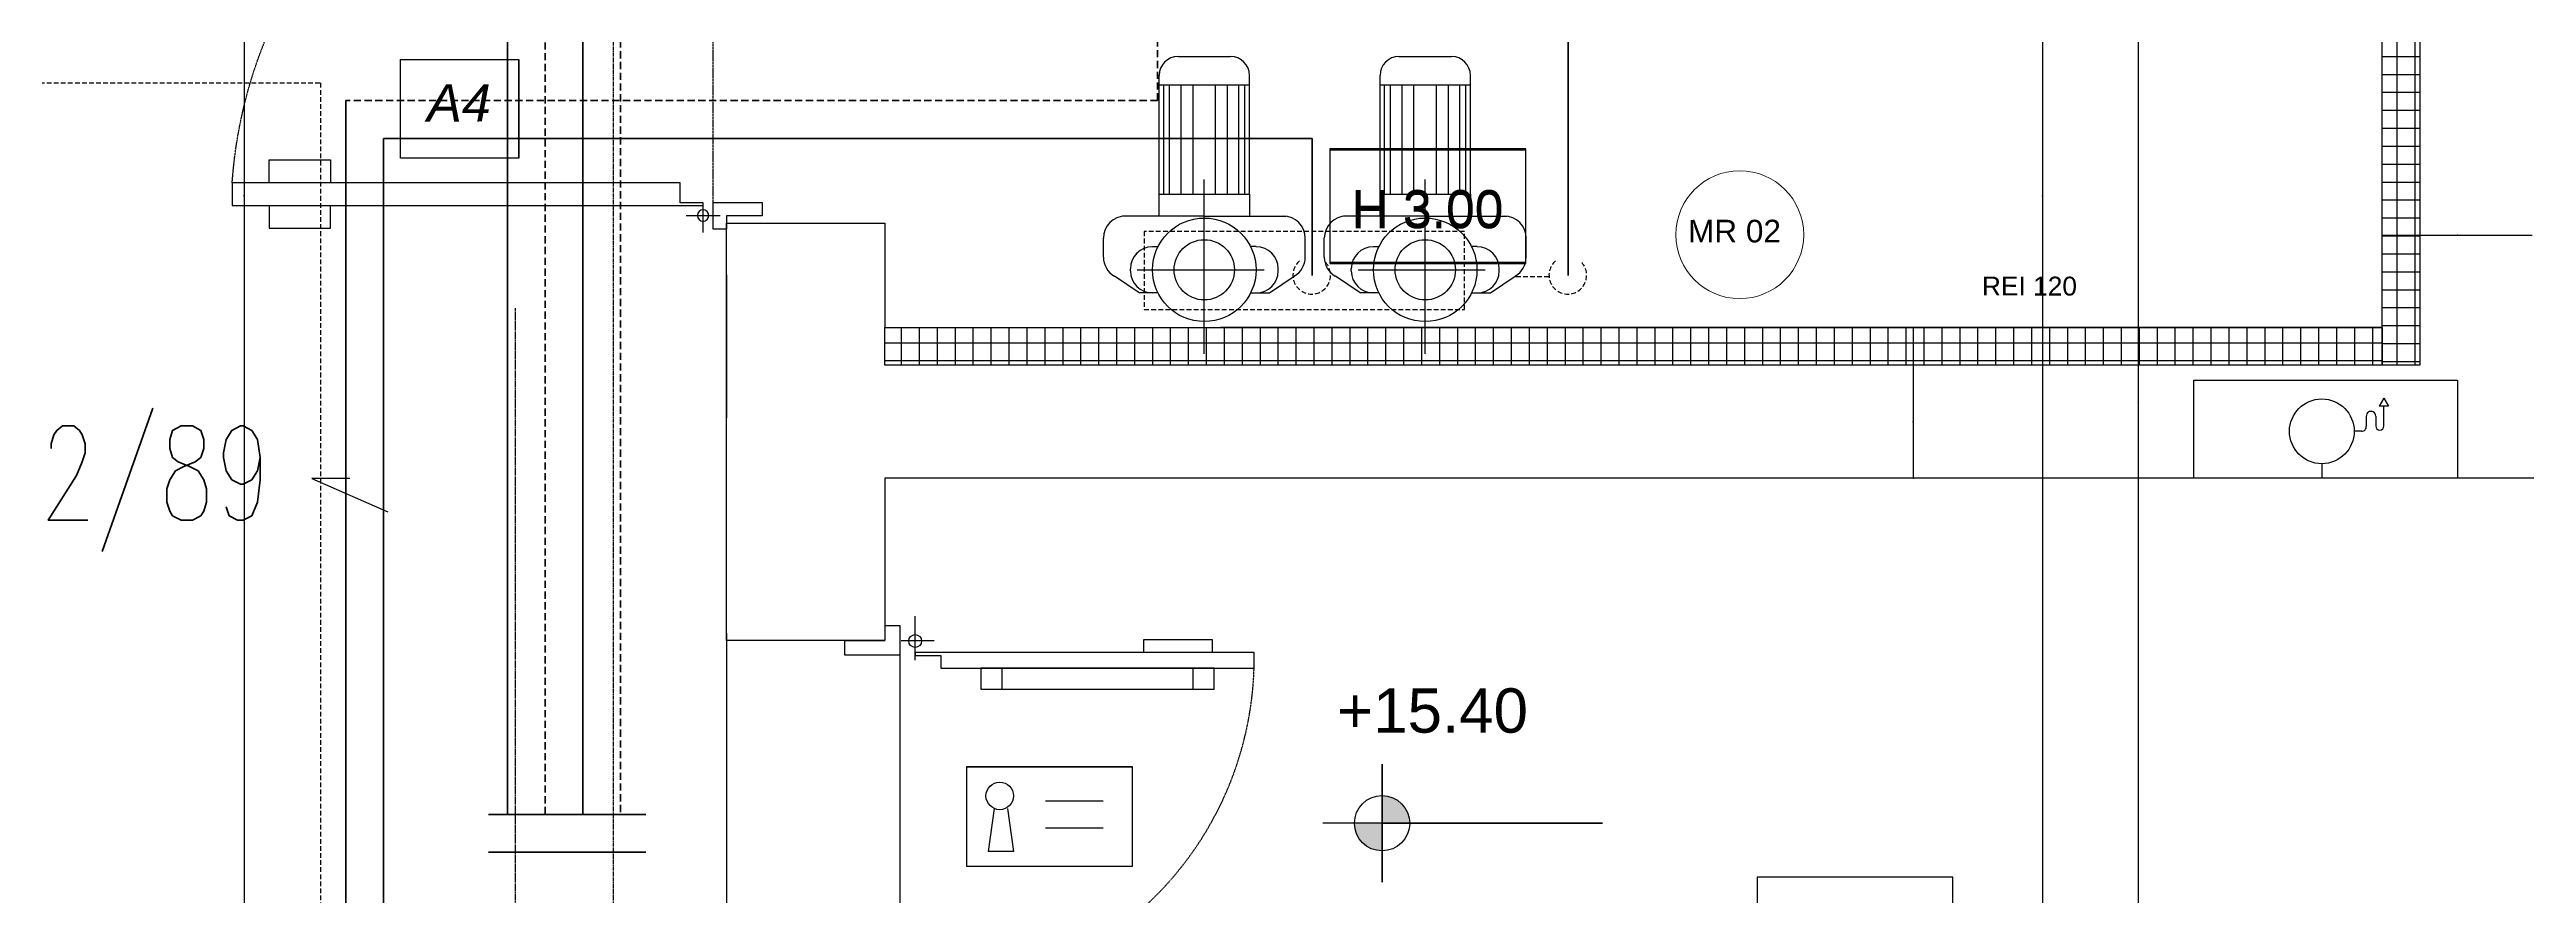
# Model space of a CAD drawing. Header units: millimetres. Extents: x -3782782348 to 131293, y -36553 to 57271.
# Drawn here: x 91502 to 92160, y -18562 to -18337 of the extents above; entities that cross this region are included whole.
import ezdxf

# ---------------------------------------------------------------- set-up
doc = ezdxf.new("R2010")
doc.units = ezdxf.units.MM
doc.header["$LTSCALE"] = 0.01
for name, pattern in [('ACAD_ISO03W100', [30, 12, -18]), ('HIDDEN', [0.375, 0.25, -0.125]), ('HIDDEN2', [4.7625, 3.175, -1.5875]), ('TRATTEGGIATA', [19.05, 12.7, -6.35]), ('TRATTEGGIATA2', [0.375, 0.25, -0.125])]:
    doc.linetypes.add(name, pattern=pattern)
doc.layers.get('Defpoints').update_dxf_attribs({"color": 253})
for name, color, linetype in [('ESTRAZ', 2, 'Continuous'), ('Idranti', 253, 'Continuous'), ('MAX MACCHINARIO', 252, 'Continuous'), ('MR_MURATURA REI 120', 40, 'Continuous'), ('PIANTA PIANO QUARTO$0$X_Numerazione camere', 8, 'Continuous'), ('X_MURI', 8, 'Continuous'), ('X_Numerazione camere', 8, 'Continuous'), ('X_Porte interne', 8, 'Continuous'), ('X_Proiezini', 1, 'Continuous'), ('X_quote 1', 253, 'Continuous'), ('X_Quote altimetriche', 5, 'Continuous'), ('X_Serramenti Int', 8, 'Continuous'), ('X_SIGLE ABACO', 1, 'Continuous')]:
    doc.layers.add(name, color=color, linetype=linetype)
doc.layers.add('MR_MURATURA REI SIMBOLI', color=130, linetype='Continuous', lineweight=5)
doc.layers.add('tubi_uta', color=253, linetype='Continuous', lineweight=50)
doc.styles.add('nomi', font='arial.ttf')
doc.styles.add('PIANTA PIANO QUARTO$0$nomi', font='arial.ttf')
doc.styles.add('ROMANS', font='romans')
doc.styles.get("Standard").update_dxf_attribs({"font": 'arial.ttf'})
doc.dimstyles.get("Standard").update_dxf_attribs({"dimscale": 0, "dimtxt": 0.18, "dimasz": 0.18, "dimexe": 0.18, "dimexo": 0.0625, "dimgap": 0.09, "dimtad": 1, "dimdec": 0, "dimzin": 0, "dimdsep": 46, "dimtxsty": 'Standard', "dimcen": 0.09, "dimclrd": 256, "dimclre": 256, "dimclrt": 5, "dimadec": 0, "dimazin": 0, "dimtfac": 1, "dimtdec": 0, "dimtix": 1, "dimtofl": 0, "dimtmove": 2, "dimatfit": 3, "dimfxl": 1, "dimtolj": 1, "dimtzin": 0, "dimarcsym": 0})

# ---------------------------------------------------------------- blocks, each defined once
blk = doc.blocks.new('porta 180')
for p, q in [((0, 44.58), (0, -77.04)), ((-89.97, 14.62), (-93.91, 14.62)), ((-93.91, 14.62), (-93.91, 3.98)), ((-89.97, 0), (-89.97, 14.62)), ((90.03, 0), (90.03, 14.62)), ((90.03, 14.62), (93.97, 14.62)), ((93.97, 14.62), (93.97, 3.98)), ((-97.85, 3.98), (-97.85, 0)), ((-93.78, -9.14), (-93.78, 1.01)), ((89.97, 0), (-89.97, 0)), ((97.9, 0), (90.03, 0)), ((97.9, 3.98), (97.9, 0)), ((-97.85, 0), (-89.97, 0)), ((-90.74, -94.07), (-90.74, -4.07)), ((-89.96, -4.07), (-89.96, -10.85)), ((88.76, -4.07), (100.46, -4.07)), ((90.79, -4.07), (90.01, -4.07)), ((90.01, -4.07), (90.01, -10.85)), ((90.79, -94.07), (90.79, -4.07)), ((93.84, -9.14), (93.84, -0.32)), ((-89.96, -10.85), (-86.6, -10.85)), ((-86.6, -10.85), (-86.6, -94.07)), ((86.65, -10.85), (86.65, -94.07)), ((90.01, -10.85), (86.65, -10.85)), ((-86.6, -27.15), (-86.6, -21.52)), ((-86.6, -83.4), (-86.6, -21.52)), ((-80.97, -21.52), (-86.6, -21.52)), ((-80.97, -21.52), (-80.97, -27.15)), ((-80.97, -21.52), (-80.97, -83.4)), ((86.65, -21.52), (81.03, -21.52)), ((81.03, -21.52), (81.03, -27.15)), ((86.65, -21.52), (81.03, -21.52)), ((81.03, -21.52), (81.03, -83.4)), ((86.65, -27.15), (86.65, -21.52)), ((86.65, -83.4), (86.65, -21.52)), ((-80.97, -27.15), (-86.6, -27.15)), ((81.03, -27.15), (86.65, -27.15)), ((-94.13, -83.02), (-94.13, -64.68)), ((-94.13, -64.68), (-90.74, -64.68)), ((94.18, -64.68), (90.79, -64.68)), ((94.18, -83.02), (94.18, -64.68)), ((-86.6, -77.77), (-80.97, -77.77)), ((-86.6, -83.4), (-86.6, -77.77)), ((-80.97, -77.77), (-80.97, -83.4)), ((86.65, -77.77), (81.03, -77.77)), ((81.03, -77.77), (81.03, -83.4)), ((86.65, -83.4), (86.65, -77.77)), ((-90.74, -83.02), (-94.13, -83.02)), ((-80.97, -83.4), (-86.6, -83.4)), ((-80.97, -83.4), (-86.6, -83.4)), ((81.03, -83.4), (86.65, -83.4)), ((81.03, -83.4), (86.65, -83.4)), ((90.79, -83.02), (94.18, -83.02)), ((-89.96, -94.07), (-90.74, -94.07)), ((-86.6, -94.07), (-89.96, -94.07)), ((-89.96, -94.07), (-89.96, -94.07)), ((86.65, -94.07), (90.01, -94.07)), ((90.01, -94.07), (90.01, -94.07)), ((90.01, -94.07), (90.79, -94.07))]:
    blk.add_line(p, q)
blk.add_lwpolyline([(-90.74, -4.07), (-89.96, -4.07)])
for centre in [(-93.78, -4.07), (93.84, -4.07)]:
    blk.add_circle(centre, 1.7)
at = {"color": 5, "linetype": 'ACAD_ISO03W100', "ltscale": 0.5}
for centre, start, end in [((-89.32, -4.66), 269.09047, 2.3307), ((89.37, -4.66), 177.6693, 270.90953)]:
    blk.add_arc(centre, 89.42, start, end, dxfattribs=at)
blk = doc.blocks.new('porta 120 metallica')
blk.add_line((66, 71.65), (66, -78.72))
at = {"linetype": 'ByBlock'}
for p, q in [((-4.42, -6.24), (3.42, -6.24)), ((0.09, -10.75), (0.09, -1.73))]:
    blk.add_line(p, q, dxfattribs=at)
at = {"color": 5, "linetype": 'HIDDEN2'}
blk.add_line((3.5, -3.53), (123.5, -3.53), dxfattribs=at)
at = {"linetype": 'ByBlock'}
for points in [[(-3.5, 0), (-3.5, -3.53), (3.5, -3.53), (3.5, 9.47), (0, 9.47), (0, 0)], [(123.5, -3.53), (123.5, 9.47), (127, 9.47), (127, 0), (130.5, 0), (130.5, -3.53)], [(8.79, -12.27), (8.79, -131.24), (3.49, -131.24), (3.49, -131.24), (2.79, -131.24), (2.79, -6.24), (3.49, -6.24), (3.49, -12.27)]]:
    blk.add_lwpolyline(points, close=True, dxfattribs=at)
for points in [[(2.8, -121.42), (-3.26, -121.42), (-3.26, -105.12), (2.79, -105.12)], [(8.79, -121.42), (14.85, -121.42), (14.85, -105.12), (8.79, -105.12)]]:
    blk.add_lwpolyline(points, dxfattribs=at)
blk.add_circle((0.09, -6.24), 1.51, dxfattribs=at)
at = {"color": 5, "linetype": 'HIDDEN2'}
blk.add_arc((0.02, -7.99), 123.56, 274.07323, 2.06635, dxfattribs=at)
blk = doc.blocks.new('*D197')
at = {"layer": 'Defpoints', "color": 0, "transparency": 16777216}
for p in [(92071.46, -18027.06, 0), (92056.46, -18411.06, 0), (92071.46, -18411.06, 0)]:
    blk.add_point(p, dxfattribs=at)
at = {"layer": 'X_quote 1', "lineweight": -2, "transparency": 16777216}
blk.add_line((92056.46, -18027.24, 0), (92056.46, -18410.88, 0), dxfattribs=at)
at = {"layer": 'X_quote 1', "transparency": 16777216}
for points in [[(92056.43, -18027.24, 0), (92056.49, -18027.24, 0), (92056.46, -18027.06, 0)], [(92056.43, -18410.88, 0), (92056.49, -18410.88, 0), (92056.46, -18411.06, 0)]]:
    blk.add_solid(points, dxfattribs=at)
at = {"layer": 'X_quote 1', "color": 5, "transparency": 16777216, "insert": (92056.28, -18219.06, 0), "char_height": 0.18, "attachment_point": 5, "rotation": 90}
blk.add_mtext('\\A1;384', dxfattribs=at)
blk = doc.blocks.new('*D361')
at = {"layer": 'Defpoints', "color": 0, "transparency": 16777216}
for p in [(92071.46, -18411.06, 0), (92056.46, -18451.06, 0), (92077.88, -18451.06, 0)]:
    blk.add_point(p, dxfattribs=at)
at = {"layer": 'X_quote 1', "lineweight": -2, "transparency": 16777216}
blk.add_line((92056.46, -18411.24, 0), (92056.46, -18450.88, 0), dxfattribs=at)
at = {"layer": 'X_quote 1', "transparency": 16777216}
for points in [[(92056.43, -18411.24, 0), (92056.49, -18411.24, 0), (92056.46, -18411.06, 0)], [(92056.43, -18450.88, 0), (92056.49, -18450.88, 0), (92056.46, -18451.06, 0)]]:
    blk.add_solid(points, dxfattribs=at)
at = {"layer": 'X_quote 1', "color": 5, "transparency": 16777216, "insert": (92056.28, -18431.06, 0), "char_height": 0.18, "attachment_point": 5, "rotation": 90}
blk.add_mtext('\\A1;40', dxfattribs=at)
blk = doc.blocks.new('*D362')
at = {"layer": 'Defpoints', "color": 0, "transparency": 16777216}
for p in [(92077.88, -18451.06, 0), (92056.46, -18725.02, 0), (92064.27, -18725.02, 0)]:
    blk.add_point(p, dxfattribs=at)
at = {"layer": 'X_quote 1', "lineweight": -2, "transparency": 16777216}
blk.add_line((92056.46, -18451.24, 0), (92056.46, -18724.84, 0), dxfattribs=at)
at = {"layer": 'X_quote 1', "transparency": 16777216}
for points in [[(92056.43, -18451.24, 0), (92056.49, -18451.24, 0), (92056.46, -18451.06, 0)], [(92056.43, -18724.84, 0), (92056.49, -18724.84, 0), (92056.46, -18725.02, 0)]]:
    blk.add_solid(points, dxfattribs=at)
at = {"layer": 'X_quote 1', "color": 5, "transparency": 16777216, "insert": (92056.28, -18588.04, 0), "char_height": 0.18, "attachment_point": 5, "rotation": 90}
blk.add_mtext('\\A1;274', dxfattribs=at)
blk = doc.blocks.new('*D345')
at = {"layer": 'Defpoints', "color": 0, "transparency": 16777216}
for p in [(92121.18, -18386.6, 0), (92121.18, -18386.6, 0), (92161.18, -18386.6)]:
    blk.add_point(p, dxfattribs=at)
at = {"layer": 'X_quote 1', "lineweight": -2, "transparency": 16777216}
blk.add_line((92161, -18386.6, 0), (92121.36, -18386.6, 0), dxfattribs=at)
at = {"layer": 'X_quote 1', "transparency": 16777216}
for points in [[(92121.36, -18386.57, 0), (92121.36, -18386.63, 0), (92121.18, -18386.6, 0)], [(92161, -18386.57, 0), (92161, -18386.63, 0), (92161.18, -18386.6, 0)]]:
    blk.add_solid(points, dxfattribs=at)
at = {"layer": 'X_quote 1', "color": 5, "transparency": 16777216, "insert": (92141.18, -18386.42, 0), "char_height": 0.18, "attachment_point": 5}
blk.add_mtext('\\A1;40', dxfattribs=at)
blk = doc.blocks.new('*D350')
at = {"layer": 'Defpoints', "color": 0, "transparency": 16777216}
for p in [(91681.73, -18454.58), (91723.73, -18454.58, 0), (91723.73, -18643.17, 0)]:
    blk.add_point(p, dxfattribs=at)
at = {"layer": 'X_quote 1', "lineweight": -2, "transparency": 16777216}
blk.add_line((91681.91, -18643.17, 0), (91723.55, -18643.17, 0), dxfattribs=at)
at = {"layer": 'X_quote 1', "transparency": 16777216}
for points in [[(91681.91, -18643.14, 0), (91681.91, -18643.2, 0), (91681.73, -18643.17, 0)], [(91723.55, -18643.14, 0), (91723.55, -18643.2, 0), (91723.73, -18643.17, 0)]]:
    blk.add_solid(points, dxfattribs=at)
at = {"layer": 'X_quote 1', "color": 5, "transparency": 16777216, "insert": (91702.73, -18642.99, 0), "char_height": 0.18, "attachment_point": 5}
blk.add_mtext('\\A1;42', dxfattribs=at)
blk = doc.blocks.new('*D189')
at = {"layer": 'Defpoints', "color": 0, "transparency": 16777216}
for p in [(91723.73, -18454.58, 0), (92374.56, -18643.17, 0), (92374.56, -18681.76, 0)]:
    blk.add_point(p, dxfattribs=at)
at = {"layer": 'X_quote 1', "lineweight": -2, "transparency": 16777216}
blk.add_line((91723.91, -18643.17, 0), (92374.38, -18643.17, 0), dxfattribs=at)
at = {"layer": 'X_quote 1', "transparency": 16777216}
for points in [[(91723.91, -18643.14, 0), (91723.91, -18643.2, 0), (91723.73, -18643.17, 0)], [(92374.38, -18643.14, 0), (92374.38, -18643.2, 0), (92374.56, -18643.17, 0)]]:
    blk.add_solid(points, dxfattribs=at)
at = {"layer": 'X_quote 1', "color": 5, "transparency": 16777216, "insert": (92049.14, -18642.98, 0), "char_height": 0.18, "attachment_point": 5}
blk.add_mtext('\\A1;651', dxfattribs=at)
blk = doc.blocks.new('*D254')
at = {"layer": 'Defpoints', "color": 0, "transparency": 16777216}
for p in [(92000.28, -18411.06), (91996.68, -18421.06, 0), (92000.28, -18421.06)]:
    blk.add_point(p, dxfattribs=at)
at = {"layer": 'X_MURI', "lineweight": -2, "transparency": 16777216}
for p, q in [((92000.22, -18411.06, 0), (91996.5, -18411.06, 0)), ((91996.68, -18411.24, 0), (91996.68, -18420.88, 0)), ((92000.22, -18421.06, 0), (91996.5, -18421.06, 0))]:
    blk.add_line(p, q, dxfattribs=at)
at = {"layer": 'X_MURI', "transparency": 16777216}
for points in [[(91996.65, -18411.24, 0), (91996.71, -18411.24, 0), (91996.68, -18411.06, 0)], [(91996.65, -18420.88, 0), (91996.71, -18420.88, 0), (91996.68, -18421.06, 0)]]:
    blk.add_solid(points, dxfattribs=at)
at = {"layer": 'X_MURI', "color": 5, "transparency": 16777216, "insert": (91996.5, -18416.06, 0), "char_height": 0.18, "attachment_point": 5, "rotation": 90}
blk.add_mtext('\\A1;10', dxfattribs=at)
blk = doc.blocks.new('*D255')
at = {"layer": 'Defpoints', "color": 0, "transparency": 16777216}
for p in [(92000.28, -18421.06), (91996.68, -18451.06, 0), (91996.68, -18451.06, 0)]:
    blk.add_point(p, dxfattribs=at)
at = {"layer": 'X_MURI', "lineweight": -2, "transparency": 16777216}
for p, q in [((92000.22, -18421.06, 0), (91996.5, -18421.06, 0)), ((91996.68, -18421.24, 0), (91996.68, -18450.88, 0)), ((91996.74, -18451.06, 0), (91996.86, -18451.06, 0))]:
    blk.add_line(p, q, dxfattribs=at)
at = {"layer": 'X_MURI', "transparency": 16777216}
for points in [[(91996.65, -18421.24, 0), (91996.71, -18421.24, 0), (91996.68, -18421.06, 0)], [(91996.65, -18450.88, 0), (91996.71, -18450.88, 0), (91996.68, -18451.06, 0)]]:
    blk.add_solid(points, dxfattribs=at)
at = {"layer": 'X_MURI', "color": 5, "transparency": 16777216, "insert": (91996.5, -18436.06, 0), "char_height": 0.18, "attachment_point": 5, "rotation": 90}
blk.add_mtext('\\A1;30', dxfattribs=at)
blk = doc.blocks.new('*D374')
at = {"layer": 'Defpoints', "color": 0, "transparency": 16777216}
for p in [(91998.68, -17985.06), (92020.04, -18767.02, 0), (92031.04, -18767.02, 0)]:
    blk.add_point(p, dxfattribs=at)
at = {"layer": 'X_quote 1', "lineweight": -2, "transparency": 16777216}
for p, q in [((91998.74, -17985.06, 0), (92031.22, -17985.06, 0)), ((92031.04, -17985.24, 0), (92031.04, -18766.84, 0)), ((92020.1, -18767.02, 0), (92031.22, -18767.02, 0))]:
    blk.add_line(p, q, dxfattribs=at)
at = {"layer": 'X_quote 1', "transparency": 16777216}
for points in [[(92031.01, -17985.24, 0), (92031.07, -17985.24, 0), (92031.04, -17985.06, 0)], [(92031.01, -18766.84, 0), (92031.07, -18766.84, 0), (92031.04, -18767.02, 0)]]:
    blk.add_solid(points, dxfattribs=at)
at = {"layer": 'X_quote 1', "color": 5, "transparency": 16777216, "insert": (92030.85, -18376.04, 0), "char_height": 0.18, "attachment_point": 5, "rotation": 90}
blk.add_mtext('\\A1;782', dxfattribs=at)
blk = doc.blocks.new('*D207')
at = {"layer": 'Defpoints', "color": 0, "transparency": 16777216}
for p in [(91681.73, -17985.06), (91553.62, -18767.07, 0), (91681.73, -18767.07, 0)]:
    blk.add_point(p, dxfattribs=at)
at = {"layer": 'X_quote 1', "lineweight": -2, "transparency": 16777216}
for p, q in [((91681.67, -17985.06, 0), (91553.44, -17985.06, 0)), ((91553.62, -17985.24, 0), (91553.62, -18766.89, 0)), ((91681.67, -18767.07, 0), (91553.44, -18767.07, 0))]:
    blk.add_line(p, q, dxfattribs=at)
at = {"layer": 'X_quote 1', "transparency": 16777216}
for points in [[(91553.59, -17985.24, 0), (91553.65, -17985.24, 0), (91553.62, -17985.06, 0)], [(91553.59, -18766.89, 0), (91553.65, -18766.89, 0), (91553.62, -18767.07, 0)]]:
    blk.add_solid(points, dxfattribs=at)
at = {"layer": 'X_quote 1', "color": 5, "transparency": 16777216, "insert": (91553.44, -18376.07, 0), "char_height": 0.18, "attachment_point": 5, "rotation": 90}
blk.add_mtext('\\A1;782', dxfattribs=at)
blk = doc.blocks.new('quota altim')
at = {"layer": 'X_Quote altimetriche', "ltscale": 4}
h = blk.add_hatch(color=256, dxfattribs=at)
h.paths.add_polyline_path([(0, 18.7), (0, 0), (18.7, 0, 0.414214)])
h.paths.add_polyline_path([(0, 0), (-18.7, 0, 0.414214), (0, -18.7)])
blk.add_lwpolyline([(0, 0), (0, 40), (0, 40), (0, -40), (0, -40), (0, 0), (40, 0), (149.3, 0), (0, 0), (-40, 0), (-40, 0)], dxfattribs=at)
blk.add_circle((0, 0), 18.7, dxfattribs=at)
blk = doc.blocks.new('bage')
at = {"layer": 'X_Porte interne'}
for p, q in [((1457.26, 26416.12), (1455.67, 26404.73)), ((1460.78, 26416.12), (1462.37, 26404.73)), ((1470.82, 26418.16), (1486.15, 26418.16)), ((1470.82, 26411.02), (1486.15, 26411.02)), ((1462.37, 26404.73), (1455.67, 26404.73))]:
    blk.add_line(p, q, dxfattribs=at)
blk.add_lwpolyline([(1449.94, 26427.24), (1493.85, 26427.24), (1493.85, 26400.77), (1449.94, 26400.77)], close=True, dxfattribs=at)
blk.add_circle((1458.71, 26419.47), 3.65, dxfattribs=at)

msp = doc.modelspace()

# ---------------------------------------------------------------- hatches: boundary and pattern name
at = {"layer": 'MR_MURATURA REI 120'}
h = msp.add_hatch(dxfattribs=at)
h.set_pattern_fill('NET', color=256, scale=1.5, angle=270, style=0)
h.set_pattern_definition([(270, (61883.3333, -22749.1944), (4.7625, -9e-16), []), (360, (61883.3333, -22749.1944), (1e-15, 4.7625), [])])
h.paths.add_polyline_path([(92131.18, -18421.06), (92121.18, -18421.06), (92121.18, -18027.06), (92131.18, -18027.06)])
h = msp.add_hatch(dxfattribs=at)
h.set_pattern_fill('NET', color=256, scale=1.5, angle=180, style=0)
h.set_pattern_definition([(180, (87399.0455, 11826.7857), (-6e-16, -4.7625), []), (270, (87399.0455, 11826.7857), (4.7625, -9e-16), [])])
h.paths.add_polyline_path([(91723.73, -18421.06), (91723.73, -18411.06), (92121.18, -18411.06), (92121.18, -18421.06)])

# ---------------------------------------------------------------- linework, layer by layer
at = {"color": 1, "linetype": 'Continuous'}
for p, q in [((91796.54, -18346.67, 0), (91796.54, -18344.16, 0)), ((91801.56, -18339.14, 0), (91815.51, -18339.14, 0)), ((91820.53, -18346.67, 0), (91820.53, -18344.16, 0)), ((91855.18, -18346.67, 0), (91855.18, -18344.16, 0)), ((91860.2, -18339.14, 0), (91874.16, -18339.14, 0)), ((91879.18, -18346.67, 0), (91879.18, -18344.16, 0)), ((91796.54, -18375.68, 0), (91796.54, -18346.67, 0)), ((91796.54, -18346.67, 0), (91820.53, -18346.67, 0)), ((91797.75, -18375.68, 0), (91797.75, -18346.67, 0)), ((91799.33, -18375.68, 0), (91799.33, -18346.67, 0)), ((91802.39, -18375.68, 0), (91802.39, -18346.67, 0)), ((91805.55, -18375.68, 0), (91805.55, -18346.67, 0)), ((91811.52, -18375.68, 0), (91811.52, -18346.67, 0)), ((91814.68, -18375.68, 0), (91814.68, -18346.67, 0)), ((91817.74, -18375.68, 0), (91817.74, -18346.67, 0)), ((91819.32, -18375.68, 0), (91819.32, -18346.67, 0)), ((91820.53, -18375.68, 0), (91820.53, -18346.67, 0)), ((91855.18, -18375.68, 0), (91855.18, -18346.67, 0)), ((91855.18, -18346.67, 0), (91879.18, -18346.67, 0)), ((91856.39, -18375.68, 0), (91856.39, -18346.67, 0)), ((91857.97, -18375.68, 0), (91857.97, -18346.67, 0)), ((91861.03, -18375.68, 0), (91861.03, -18346.67, 0)), ((91864.19, -18375.68, 0), (91864.19, -18346.67, 0)), ((91870.17, -18375.68, 0), (91870.17, -18346.67, 0)), ((91873.33, -18375.68, 0), (91873.33, -18346.67, 0)), ((91876.39, -18375.68, 0), (91876.39, -18346.67, 0)), ((91877.97, -18375.68, 0), (91877.97, -18346.67, 0)), ((91879.18, -18375.68, 0), (91879.18, -18346.67, 0)), ((91796.54, -18381.51, 0), (91796.54, -18375.68, 0)), ((91796.54, -18375.68, 0), (91820.53, -18375.68, 0)), ((91808.53, -18418.08, 0), (91808.53, -18371.78, 0)), ((91820.53, -18375.68, 0), (91820.53, -18381.51, 0)), ((91855.18, -18381.51, 0), (91855.18, -18375.68, 0)), ((91855.18, -18375.68, 0), (91879.18, -18375.68, 0)), ((91867.18, -18418.08, 0), (91867.18, -18371.78, 0)), ((91879.18, -18375.68, 0), (91879.18, -18381.51, 0)), ((91808.53, -18381.51, 0), (91786.86, -18381.51, 0)), ((91808.53, -18381.51, 0), (91830.21, -18381.51, 0)), ((91867.18, -18381.51, 0), (91845.51, -18381.51, 0)), ((91867.18, -18381.51, 0), (91888.86, -18381.51, 0)), ((91781.74, -18392.37, 0), (91781.74, -18387.37, 0)), ((91794.76, -18389.6, 0), (91796.25, -18389.6, 0)), ((91822.31, -18389.6, 0), (91820.82, -18389.6, 0)), ((91835.33, -18392.37, 0), (91835.33, -18387.37, 0)), ((91840.38, -18392.37, 0), (91840.38, -18387.37, 0)), ((91853.4, -18389.6, 0), (91854.9, -18389.6, 0)), ((91880.96, -18389.6, 0), (91879.47, -18389.6, 0)), ((91893.98, -18392.37, 0), (91893.98, -18387.37, 0)), ((91788.9, -18396.04, 0), (91788.9, -18395.47, 0)), ((91790.73, -18395.75, 0), (91824.46, -18395.75, 0)), ((91828.17, -18396.04, 0), (91828.17, -18395.47, 0)), ((91847.54, -18396.04, 0), (91847.54, -18395.47, 0)), ((91849.38, -18395.75, 0), (91883.11, -18395.75, 0)), ((91886.82, -18396.04, 0), (91886.82, -18395.47, 0)), ((91791.23, -18401.9, 0), (91784.67, -18397.45, 0)), ((91796.25, -18401.9, 0), (91791.23, -18401.9, 0)), ((91820.82, -18401.9, 0), (91825.84, -18401.9, 0)), ((91825.84, -18401.9, 0), (91832.4, -18397.45, 0)), ((91849.88, -18401.9, 0), (91843.32, -18397.45, 0)), ((91854.9, -18401.9, 0), (91849.88, -18401.9, 0)), ((91879.47, -18401.9, 0), (91884.49, -18401.9, 0)), ((91884.49, -18401.9, 0), (91891.05, -18397.45, 0))]:
    msp.add_line(p, q, dxfattribs=at)
at = {"color": 7, "linetype": 'TRATTEGGIATA2', "ltscale": 500}
for p, q in [((91394.38, -18346.16, 0), (91573.89, -18346.16, 0)), ((91573.89, -18346.16, 0), (91573.89, -18951.74, 0)), ((91900.02, -18397.64), (91890.99, -18397.64))]:
    msp.add_line(p, q, dxfattribs=at)
at = {"color": 1}
for p, q in [((91581.7, -18451.12, 0), (91571.6, -18451.12, 0)), ((91571.6, -18451.12, 0), (91591.76, -18459.93, 0))]:
    msp.add_line(p, q, dxfattribs=at)
at = {"color": 7, "linetype": 'TRATTEGGIATA2', "ltscale": 500, "elevation": 0}
msp.add_lwpolyline([(91792.59, -18406.24), (91877.57, -18406.24), (91877.57, -18385.6), (91792.59, -18385.6)], close=True, dxfattribs=at)
at = {"color": 1, "linetype": 'Continuous'}
for centre, radius in [((91808.53, -18395.75, 0), 13.74), ((91867.18, -18395.75, 0), 13.74), ((91808.53, -18395.75, 0), 8), ((91867.18, -18395.75, 0), 8)]:
    msp.add_circle(centre, radius, dxfattribs=at)
for centre, radius, start, end in [((91801.56, -18344.16, 0), 5.02, 90, 180), ((91815.51, -18344.16, 0), 5.02, 0, 90), ((91860.2, -18344.16, 0), 5.02, 90, 180), ((91874.16, -18344.16, 0), 5.02, 0, 90), ((91787.6, -18387.37, 0), 5.86, 90, 180), ((91829.47, -18387.37, 0), 5.86, 0, 90), ((91846.24, -18387.37, 0), 5.86, 90, 180), ((91888.12, -18387.37, 0), 5.86, 0, 90), ((91794.76, -18395.47, 0), 5.86, 90, 180), ((91822.31, -18395.47, 0), 5.86, 0, 90), ((91853.4, -18395.47, 0), 5.86, 90, 180), ((91880.96, -18395.47, 0), 5.86, 0, 90), ((91787.6, -18392.37, 0), 5.86, 180, 240.02781), ((91794.76, -18396.04, 0), 5.86, 180, 270), ((91822.31, -18396.04, 0), 5.86, 270, 0), ((91829.47, -18392.37, 0), 5.86, 299.97219, 0), ((91846.24, -18392.37, 0), 5.86, 180, 240.02781), ((91853.4, -18396.04, 0), 5.86, 180, 270), ((91880.96, -18396.04, 0), 5.86, 270, 0), ((91888.12, -18392.37, 0), 5.86, 299.97219, 0)]:
    msp.add_arc(centre, radius, start, end, dxfattribs=at)
at = {"color": 7, "linetype": 'TRATTEGGIATA2', "ltscale": 500}
for centre in [(91837.05, -18397.19), (91905.03, -18397.19)]:
    msp.add_arc(centre, 5, 130.38857, 49.61143, dxfattribs=at)
at = {"layer": 'Idranti'}
for p, q in [((92071.18, -18451.06, 0), (92071.18, -18425.06, 0)), ((92071.18, -18425.06, 0), (92141.18, -18425.06, 0)), ((92121.67, -18429.82, 0), (92120.41, -18431.93, 0)), ((92121.67, -18429.82, 0), (92122.92, -18431.93, 0)), ((92141.18, -18425.06, 0), (92141.18, -18451.06, 0)), ((92117, -18434.65, 0), (92117, -18437.26, 0)), ((92119.49, -18434.59, 0), (92119.49, -18437.2, 0)), ((92122.92, -18431.93, 0), (92120.41, -18431.93, 0)), ((92121.67, -18437.2, 0), (92121.67, -18431.93, 0)), ((92115.75, -18438.6, 0), (92113.78, -18438.6, 0)), ((92105.19, -18447.19, 0), (92105.19, -18451.06, 0)), ((92141.18, -18451.06, 0), (92071.18, -18451.06, 0))]:
    msp.add_line(p, q, dxfattribs=at)
msp.add_circle((92105.19, -18438.6, 0), 8.59, dxfattribs=at)
for centre, radius, start, end in [((92118.24, -18434.56, 0), 1.25, 358.34585, 184.29964), ((92115.75, -18437.35, 0), 1.25, 270, 4.29964), ((92120.58, -18437.2, 0), 1.09, 180, 0)]:
    msp.add_arc(centre, radius, start, end, dxfattribs=at)
at = {"layer": 'MAX MACCHINARIO', "linetype": 'TRATTEGGIATA2', "ltscale": 50}
msp.add_line((91625.56, -18405.96), (91625.56, -18639.96), dxfattribs=at)
at = {"layer": 'MR_MURATURA REI 120', "elevation": 0}
msp.add_lwpolyline([(92131.18, -18421.06), (92131.18, -18421.06), (92121.18, -18421.06), (92121.18, -18027.06), (92131.18, -18027.06), (92131.18, -18421.06)], dxfattribs=at)
at = {"layer": 'MR_MURATURA REI 120'}
msp.add_lwpolyline([(91723.73, -18421.06), (91723.73, -18421.06), (91723.73, -18411.06), (92121.18, -18411.06), (92121.18, -18421.06), (91723.73, -18421.06)], dxfattribs=at)
at = {"layer": 'MR_MURATURA REI SIMBOLI'}
msp.add_circle((91950.67, -18386.43, 0), 16.97, dxfattribs=at)
at = {"layer": 'PIANTA PIANO QUARTO$0$X_Numerazione camere'}
msp.add_lwpolyline([(91841.88, -18393.68), (91893.85, -18393.68), (91893.85, -18363.68), (91841.88, -18363.68)], close=True, dxfattribs=at)
at = {"layer": 'tubi_uta', "color": 30, "linetype": 'TRATTEGGIATA', "ltscale": 15}
for p, q in [((91796.12, -18151.72), (91796.12, -18350.86)), ((91633.55, -18246.81, 0), (91633.55, -18540.25, 0)), ((91796.12, -18350.86, 0), (91580.61, -18350.86, 0))]:
    msp.add_line(p, q, dxfattribs=at)
at = {"layer": 'tubi_uta', "color": 6}
msp.add_line((91643.55, -18212, 0), (91643.55, -18540.25, 0), dxfattribs=at)
at = {"layer": 'tubi_uta', "color": 6, "linetype": 'TRATTEGGIATA', "ltscale": 15}
msp.add_line((91653.55, -18212, 0), (91653.55, -18540.25, 0), dxfattribs=at)
at = {"layer": 'tubi_uta', "color": 30, "ltscale": 0.01}
msp.add_line((91623.55, -18236.76, 0), (91623.55, -18540.25, 0), dxfattribs=at)
at = {"layer": 'tubi_uta', "color": 30}
for p, q in [((91905.12, -18397.25), (91905.12, -18330.82)), ((91580.61, -18350.86, 0), (91580.61, -18592.12, 0)), ((91590.67, -18360.92, 0), (91590.67, -18603.94, 0)), ((91837.13, -18360.92, 0), (91590.67, -18360.92, 0)), ((91837.13, -18397.25), (91837.13, -18360.92))]:
    msp.add_line(p, q, dxfattribs=at)
at = {"layer": 'tubi_uta', "color": 1, "linetype": 'Continuous'}
for p, q in [((91618.52, -18540.25), (91660.3, -18540.25)), ((91618.52, -18550.25), (91660.3, -18550.25))]:
    msp.add_line(p, q, dxfattribs=at)
at = {"layer": 'X_MURI', "ltscale": 30}
for p, q in [((92121.18, -18411.06, 0), (92121.18, -18027.06, 0)), ((91681.73, -18427.06), (91681.73, -18383.4)), ((91681.73, -18383.4), (91723.73, -18383.4)), ((91681.73, -18397.07), (91681.73, -18435.07, 0)), ((91681.73, -18494.1), (91681.73, -18415.06)), ((91993.12, -18411.06, 0), (91812.83, -18411.06, 0)), ((92121.18, -18411.06, 0), (91993.12, -18411.06, 0)), ((92121.18, -18411.06, 0), (91993.12, -18411.06, 0)), ((91993.12, -18451.06, 0), (91723.73, -18451.06, 0)), ((91723.73, -18451.06, 0), (91723.73, -18494.1)), ((91728.73, -18451.07, 0), (91728.73, -18451.07, 0)), ((91770.29, -18451.07, 0), (91734.19, -18451.07, 0)), ((91766.78, -18451.07, 0), (91766.78, -18451.07, 0)), ((92141.18, -18451.06, 0), (91993.12, -18451.06, 0)), ((92254.09, -18451.06, 0), (92141.18, -18451.06, 0)), ((91723.73, -18494.1), (91681.73, -18494.1))]:
    msp.add_line(p, q, dxfattribs=at)
msp.add_lwpolyline([(91723.73, -18383.4), (91723.73, -18411.06), (91785.25, -18411.06), (91785.25, -18411.06), (91993.12, -18411.06)], dxfattribs=at)
at = {"layer": 'X_MURI', "ltscale": 30, "elevation": 0}
msp.add_lwpolyline([(91812.83, -18451.06), (91812.83, -18451.07), (91723.73, -18451.07)], dxfattribs=at)
at = {"layer": 'X_Numerazione camere', "elevation": 0}
for points in [[(91841.88, -18394.04), (91893.85, -18394.04), (91893.85, -18364.04), (91841.88, -18364.04)], [(91955.31, -18586.94), (92007.27, -18586.94), (92007.27, -18556.94), (91955.31, -18556.94)]]:
    msp.add_lwpolyline(points, close=True, dxfattribs=at)
at = {"layer": 'X_Porte interne'}
for p, q in [((91752.78, -18538.7, 0), (91751.19, -18550.09, 0)), ((91756.3, -18538.7, 0), (91757.89, -18550.09, 0)), ((91766.34, -18543.81, 0), (91781.67, -18543.81, 0)), ((91757.89, -18550.09, 0), (91751.19, -18550.09, 0))]:
    msp.add_line(p, q, dxfattribs=at)
at = {"layer": 'X_Porte interne', "elevation": 0}
msp.add_lwpolyline([(91745.46, -18527.59), (91789.37, -18527.59), (91789.37, -18554.05), (91745.46, -18554.05)], close=True, dxfattribs=at)
at = {"layer": 'X_Porte interne'}
msp.add_circle((91754.23, -18535.35, 0), 3.65, dxfattribs=at)
at = {"layer": 'X_Proiezini', "linetype": 'HIDDEN', "ltscale": 100}
msp.add_line((91651.73, -18795.07), (91651.73, -17947.04), dxfattribs=at)
at = {"layer": 'X_Serramenti Int'}
msp.add_line((91681.71, -18492.13, 0), (91681.71, -18680.01, 0), dxfattribs=at)
at = {"layer": 'X_SIGLE ABACO'}
msp.add_line((91626.6, -18366.16, 0), (91626.6, -18339.96, 0), dxfattribs=at)
msp.add_line((91626.6, -18366.16, 0), (91626.6, -18339.96, 0), dxfattribs=at)
at = {"layer": 'X_SIGLE ABACO', "elevation": 0}
msp.add_lwpolyline([(91595.2, -18339.96), (91626.57, -18339.96), (91626.57, -18366.16), (91595.2, -18366.16)], close=True, dxfattribs=at)

# ---------------------------------------------------------------- block references
at = {"layer": 'X_Porte interne'}
msp.add_blockref('bage', (90295.52, -44954.82, 0), dxfattribs=at)
at = {"layer": 'X_Quote altimetriche', "xscale": 0.3919999999943684, "yscale": 0.3919999999943684, "zscale": 0.3919999999943684}
msp.add_blockref('quota altim', (91855.72, -18542.6, 0), dxfattribs=at)
at = {"layer": 'X_Serramenti Int', "xscale": -1, "rotation": 270}
msp.add_blockref('porta 120 metallica', (91681.71, -18381.43, 0), dxfattribs=at)
at = {"layer": 'X_Serramenti Int', "rotation": 90}
msp.add_blockref('porta 180', (91727.71, -18588.07), dxfattribs=at)

# ---------------------------------------------------------------- texts
at = {"layer": 'ESTRAZ', "color": 3, "style": 'ROMANS', "width": 0.7}
msp.add_text('ø82/89', height=25, dxfattribs=at).set_placement((91470.17, -18462.19, 0))
at = {"layer": 'MR_MURATURA REI SIMBOLI', "style": 'nomi'}
for s, insert, char_height, width, attachment_point, rotation in [('MR 02', (91936.93, -18385.53, 0), 6, 116.6418, 4, 0.04424), ('{\\H0.6124x;REI 120}', (92040.19, -18400.11, 0), 8.1648, 81.6493, 6, 359.95576)]:
    msp.add_mtext(s, dxfattribs=dict(at, insert=insert, char_height=char_height, width=width, attachment_point=attachment_point, rotation=rotation))
at = {"layer": 'PIANTA PIANO QUARTO$0$X_Numerazione camere', "insert": (91887.93, -18379.56, 0), "char_height": 8.1648, "width": 81.6493, "attachment_point": 6, "rotation": 359.95576, "style": 'PIANTA PIANO QUARTO$0$nomi'}
msp.add_mtext('{\\H1.2x;H 3.00}', dxfattribs=at)
at = {"layer": 'X_Numerazione camere', "insert": (91887.93, -18379.92, 0), "char_height": 8.1648, "width": 81.6493, "attachment_point": 6, "rotation": 359.95576, "style": 'nomi'}
msp.add_mtext('{\\H1.2x;H 3.00}', dxfattribs=at)
at = {"layer": 'X_Quote altimetriche', "ltscale": 4, "insert": (91843.76, -18506.81, 0), "char_height": 11.76, "width": 112.7992, "attachment_point": 1}
msp.add_mtext('{\\fArial|b0|i0|c0|p34;+15.40}', dxfattribs=at)
at = {"layer": 'X_SIGLE ABACO', "color": 251, "insert": (91619.14, -18351.44, 0), "char_height": 11.55, "width": 115.5, "attachment_point": 6, "rotation": 0.04793, "style": 'nomi'}
msp.add_mtext('{\\fArial|b0|i1|c0|p34;\\H0.8573x;A4}', dxfattribs=at)

# ---------------------------------------------------------------- dimensions: what is measured, and where the dimension line sits
at = {"layer": 'X_MURI'}
for base, p1, p2, picture, middle in [((91996.68, -18421.06, 0), (92000.28, -18411.06), (92000.28, -18421.06), '*D254', (91996.5, -18416.06, 0)), ((91996.68, -18451.06, 0), (92000.28, -18421.06), (91996.68, -18451.06, 0), '*D255', (91996.5, -18436.06, 0))]:
    dim = msp.add_linear_dim(base=base, p1=p1, p2=p2, angle=90, dimstyle='Standard', override={"dimscale": 1}, dxfattribs=at)
    dim.commit()
    dim.dimension.update_dxf_attribs({"geometry": picture, "text_midpoint": middle})
at = {"layer": 'X_quote 1'}
for base, p1, p2, override, picture, middle in [((91553.62, -18767.07, 0), (91681.73, -17985.06), (91681.73, -18767.07, 0), {"dimscale": 1}, '*D207', (91553.44, -18376.07, 0)), ((92031.04, -18767.02, 0), (91998.68, -17985.06), (92020.04, -18767.02, 0), {"dimscale": 1}, '*D374', (92030.85, -18376.04, 0)), ((92056.46, -18411.06, 0), (92071.46, -18027.06, 0), (92071.46, -18411.06, 0), {"dimscale": 1, "dimse1": 1, "dimse2": 1}, '*D197', (92056.28, -18219.06, 0)), ((92056.46, -18451.06, 0), (92071.46, -18411.06, 0), (92077.88, -18451.06, 0), {"dimscale": 1, "dimse1": 1, "dimse2": 1}, '*D361', (92056.28, -18431.06, 0)), ((92056.46, -18725.02, 0), (92077.88, -18451.06, 0), (92064.27, -18725.02, 0), {"dimscale": 1, "dimse1": 1, "dimse2": 1}, '*D362', (92056.28, -18588.04, 0))]:
    dim = msp.add_linear_dim(base=base, p1=p1, p2=p2, angle=90, dimstyle='Standard', override=override, dxfattribs=at)
    dim.commit()
    dim.dimension.update_dxf_attribs({"geometry": picture, "text_midpoint": middle})
for base, p1, p2, picture, middle in [((92121.18, -18386.6, 0), (92161.18, -18386.6), (92121.18, -18386.6, 0), '*D345', (92141.18, -18386.42, 0)), ((91723.73, -18643.17, 0), (91681.73, -18454.58), (91723.73, -18454.58, 0), '*D350', (91702.73, -18642.99, 0)), ((92374.56, -18643.17, 0), (91723.73, -18454.58, 0), (92374.56, -18681.76, 0), '*D189', (92049.14, -18642.98, 0))]:
    dim = msp.add_linear_dim(base=base, p1=p1, p2=p2, dimstyle='Standard', override={"dimscale": 1, "dimse1": 1, "dimse2": 1}, dxfattribs=at)
    dim.commit()
    dim.dimension.update_dxf_attribs({"geometry": picture, "text_midpoint": middle})

doc.saveas('drawing.dxf')
